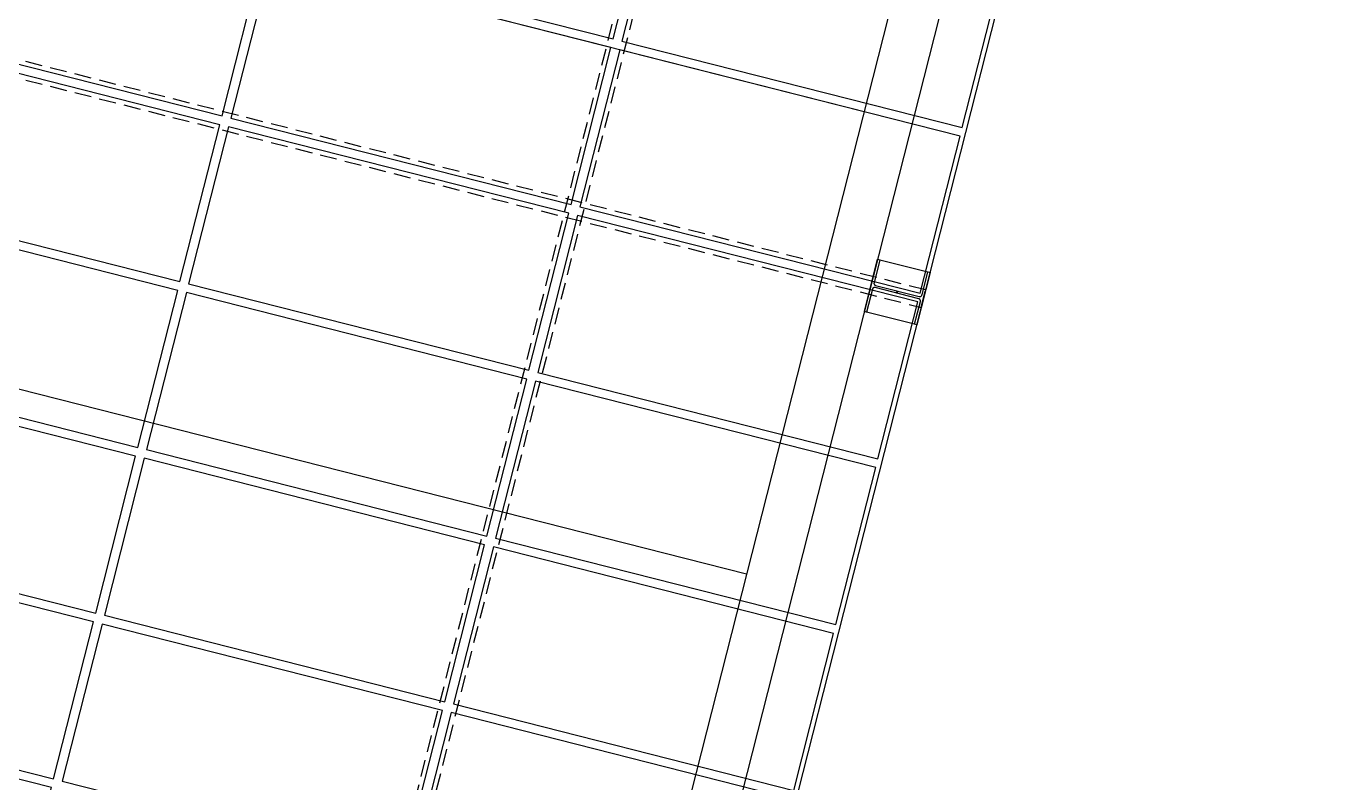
# Model space of a CAD drawing. Header units: inches. Extents: x 6322 to 85903, y -36042 to 7673.
# Drawn here: x 77881.8 to 78172.7, y 795.8 to 964 of the extents above; entities that cross this region are included whole.
import ezdxf

# ---------------------------------------------------------------- set-up
doc = ezdxf.new("R2010")
doc.units = ezdxf.units.IN
doc.header["$LTSCALE"] = 10
doc.linetypes.add('Amconstr', pattern=[9999, 9999, 0])
doc.linetypes.add('HIDDEN2', pattern=[0.1875, 0.125, -0.0625])
for name, color, linetype in [('ADSK_ASSOC_ENTITY_BACKUPS', 7, 'Continuous'), ('afaq', 6, 'Continuous'), ('PARK LINE', 2, 'Continuous'), ('SHADE COL', 7, 'Continuous'), ('SHADE I SEC BEAM', 11, 'HIDDEN2'), ('SOLAR PANEL', 10, 'Continuous'), ('WALL', 4, 'Continuous')]:
    doc.layers.add(name, color=color, linetype=linetype)

# ---------------------------------------------------------------- blocks, each defined once
blk = doc.blocks.new('A$C66fa2cac')
at = {"layer": 'SHADE COL', "color": 1, "linetype": 'Amconstr', "lineweight": 25}
for p, q in [((-5.5, 6), (5.5, 6)), ((-0.25, 0.25), (0.25, -0.25)), ((0.25, 0.25), (-0.25, -0.25)), ((5.5, -6), (-5.5, -6))]:
    blk.add_line(p, q, dxfattribs=at)
at = {"layer": 'SHADE COL', "linetype": 'Amconstr', "lineweight": 25}
blk.add_lwpolyline([(-6, -6), (-6, 6), (-5.5, 6), (-5.5, 0.75, 0.414214), (-5, 0.25), (5, 0.25, 0.414214), (5.5, 0.75), (5.5, 6), (6, 6), (6, -6), (5.5, -6), (5.5, -0.75, 0.414214), (5, -0.25), (-5, -0.25, 0.414214), (-5.5, -0.75), (-5.5, -6), (-6, -6)], format="xyb", dxfattribs=at)
blk = doc.blocks.new('*U76')
at = {"layer": 'SHADE COL', "linetype": 'Amconstr', "lineweight": 25, "xscale": -1, "rotation": 345.7461911167138}
blk.add_blockref('A$C66fa2cac', (-5.82, 1.48), dxfattribs=at)
blk = doc.blocks.new('*U105')
at = {"layer": 'SHADE COL', "color": 0, "linetype": 'ByBlock', "lineweight": -2}
blk.add_blockref('*U76', (-168.41, -662.94), dxfattribs=at)
blk = doc.blocks.new('*U171')
at = {"layer": 'SOLAR PANEL'}
blk.add_lwpolyline([(-39, 18), (-39, -18), (39, -18), (39, 18)], close=True, dxfattribs=at)
blk = doc.blocks.new('*U172')
at = {"layer": 'SOLAR PANEL', "color": 0, "linetype": 'ByBlock', "lineweight": -2}
for p in [(80, 760), (160, 760), (0, 722), (80, 722), (160, 722), (0, 684), (80, 684), (160, 684), (0, 646), (80, 646), (160, 646), (0, 608), (80, 608), (160, 608), (0, 570), (80, 570), (160, 570), (0, 532)]:
    blk.add_blockref('*U171', p, dxfattribs=at)
blk = doc.blocks.new('*U79')
at = {"layer": 'SOLAR PANEL', "xscale": -1, "rotation": 165.7461911174656}
blk.add_blockref('*U172', (-184.49, 86.07), dxfattribs=at)
blk = doc.blocks.new('*U104')
at = {"layer": 'ADSK_ASSOC_ENTITY_BACKUPS', "linetype": 'Amconstr', "lineweight": 25}
blk.add_blockref('*U79', (0, 0), dxfattribs=at)
at = {"layer": 'SOLAR PANEL', "color": 0, "linetype": 'ByBlock', "lineweight": -2}
blk.add_blockref('*U79', (0, 0), dxfattribs=at)
blk = doc.blocks.new('*U77')
at = {"layer": 'SHADE I SEC BEAM', "ltscale": 3}
blk.add_lwpolyline([(-0.49, -1.94), (-232.13, 56.91), (-231.15, 60.78), (0.49, 1.94)], close=True, dxfattribs=at)
blk = doc.blocks.new('*U78')
at = {"layer": 'SHADE I SEC BEAM', "color": 0, "linetype": 'ByBlock', "lineweight": -2}
blk.add_blockref('*U77', (-168.41, -662.94), dxfattribs=at)
blk = doc.blocks.new('*U156')
at = {"layer": 'PARK LINE', "linetype": 'Amconstr', "lineweight": 25}
blk.add_line((-22.29, 5.66), (-218.07, 55.4), dxfattribs=at)
blk = doc.blocks.new('*U157')
at = {"layer": 'PARK LINE', "color": 0, "linetype": 'ByBlock', "lineweight": -2}
for p in [(-130.5, -513.68), (-156.59, -616.42), (-182.69, -719.16)]:
    blk.add_blockref('*U156', p, dxfattribs=at)
blk = doc.blocks.new('*U143')
at = {"layer": 'SHADE I SEC BEAM', "ltscale": 3}
blk.add_lwpolyline([(-119.45, -478.32), (-123.32, -477.33), (119.45, 478.32), (123.32, 477.33)], close=True, dxfattribs=at)
blk = doc.blocks.new('*U144')
at = {"layer": 'WALL', "color": 0, "linetype": 'ByBlock', "lineweight": -2}
blk.add_blockref('*U143', (127.94, -32.5), dxfattribs=at)

msp = doc.modelspace()

# ---------------------------------------------------------------- linework, layer by layer
at = {"layer": 'afaq', "lineweight": -3}
for p, q in [((78120.87071, 1153.34289), (77884.50169, 222.89693)), ((78131.53207, 1150.6345), (77895.16305, 220.18854))]:
    msp.add_line(p, q, dxfattribs=at)
msp.add_lwpolyline([(77643.8331, -817.88721), (78397.00439, 2146.90572)], dxfattribs=at)

# ---------------------------------------------------------------- block references
at = {"layer": 'PARK LINE', "linetype": 'Amconstr', "lineweight": 25, "xscale": -1, "rotation": 151.4923822348115}
msp.add_blockref('*U157', (77907.53228, 220.14157), dxfattribs=at)
at = {"layer": 'SHADE COL', "linetype": 'Amconstr', "lineweight": 25, "xscale": -1, "rotation": 151.4923822349141}
msp.add_blockref('*U105', (77912.70285, 240.49507), dxfattribs=at)
at = {"layer": 'SHADE I SEC BEAM', "linetype": 'Amconstr', "lineweight": 25, "xscale": -1, "rotation": 151.4923822347902}
msp.add_blockref('*U78', (77912.70285, 240.49507), dxfattribs=at)
at = {"layer": 'SOLAR PANEL', "linetype": 'Amconstr', "lineweight": 25, "xscale": -1, "rotation": 151.4923822348075}
msp.add_blockref('*U104', (77917.38099, 258.91015), dxfattribs=at)
at = {"layer": 'WALL'}
msp.add_blockref('*U144', (77819.50465, 734.65506), dxfattribs=at)

doc.saveas('drawing.dxf')
